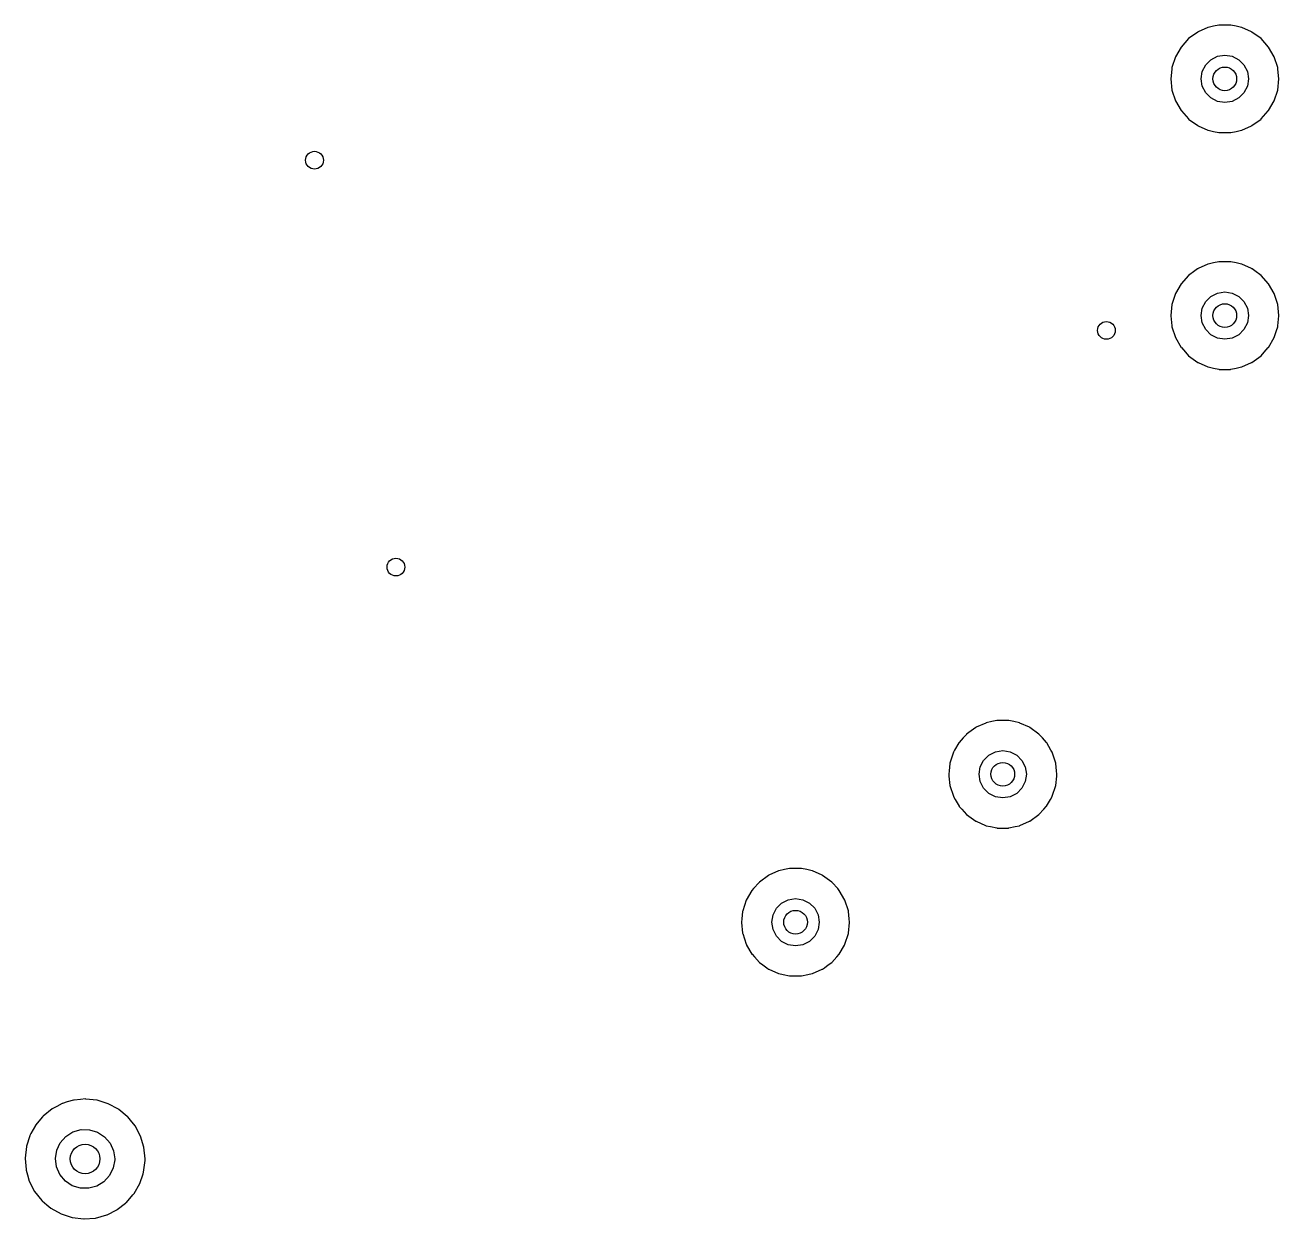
# Model space of a CAD drawing. Extents: x 1.82 to 8.48, y -4.98 to -0.82.
# Drawn here: x 3.661 to 4.495, y -2.815 to -2.021 of the extents above; entities that cross this region are included whole.
import ezdxf

# ---------------------------------------------------------------- set-up
doc = ezdxf.new("R2010")
doc.units = 0
doc.header["$MEASUREMENT"] = 0
doc.layers.add('BLACK', color=7, linetype='CONTINUOUS')

msp = doc.modelspace()

# ---------------------------------------------------------------- linework, layer by layer
at = {"layer": 'BLACK', "linetype": 'CONTINUOUS'}
for p, q in [((4.44068, -2.02594), (4.4346, -2.03036)), ((4.44092, -2.02583), (4.44068, -2.02594)), ((4.44731, -2.02299), (4.44092, -2.02583)), ((4.44092, -2.02583), (4.44092, -2.02583)), ((4.44755, -2.02288), (4.44731, -2.02299)), ((4.44731, -2.02299), (4.44731, -2.02299)), ((4.45122, -2.0221), (4.44755, -2.02288)), ((4.45465, -2.02137), (4.45122, -2.0221)), ((4.4549, -2.02132), (4.45465, -2.02137)), ((4.45465, -2.02137), (4.45465, -2.02137)), ((4.46242, -2.02132), (4.4549, -2.02132)), ((4.46267, -2.02137), (4.46242, -2.02132)), ((4.4661, -2.0221), (4.46267, -2.02137)), ((4.46267, -2.02137), (4.46267, -2.02137)), ((4.46978, -2.02288), (4.4661, -2.0221)), ((4.47001, -2.02299), (4.46978, -2.02288)), ((4.47641, -2.02583), (4.47001, -2.02299)), ((4.47001, -2.02299), (4.47001, -2.02299)), ((4.47664, -2.02594), (4.47641, -2.02583)), ((4.47641, -2.02583), (4.47641, -2.02583)), ((4.48273, -2.03036), (4.47664, -2.02594)), ((4.4346, -2.03036), (4.42957, -2.03595)), ((4.48776, -2.03595), (4.48273, -2.03036)), ((4.42581, -2.04246), (4.42348, -2.04961)), ((4.42957, -2.03595), (4.42581, -2.04246)), ((4.4494, -2.04435), (4.45379, -2.04211)), ((4.45379, -2.04211), (4.45866, -2.04134)), ((4.45866, -2.04134), (4.46353, -2.04211)), ((4.46353, -2.04211), (4.46792, -2.04435)), ((4.49152, -2.04246), (4.48776, -2.03595)), ((4.49384, -2.04961), (4.49152, -2.04246)), ((4.42337, -2.05071), (4.4227, -2.05709)), ((4.42346, -2.04987), (4.42337, -2.05071)), ((4.42348, -2.04961), (4.42346, -2.04987)), ((4.42346, -2.04987), (4.42346, -2.04987)), ((4.44368, -2.05222), (4.44592, -2.04783)), ((4.44592, -2.04783), (4.4494, -2.04435)), ((4.46792, -2.04435), (4.4714, -2.04783)), ((4.4714, -2.04783), (4.47364, -2.05222)), ((4.49387, -2.04987), (4.49384, -2.04961)), ((4.49396, -2.05071), (4.49387, -2.04987)), ((4.49387, -2.04987), (4.49387, -2.04987)), ((4.49463, -2.05709), (4.49396, -2.05071)), ((4.4227, -2.05709), (4.42348, -2.06456)), ((4.44291, -2.05709), (4.44368, -2.05222)), ((4.44368, -2.06195), (4.44291, -2.05709)), ((4.47364, -2.05222), (4.47441, -2.05709)), ((4.47441, -2.05709), (4.47364, -2.06195)), ((4.49384, -2.06456), (4.49463, -2.05709)), ((4.42348, -2.06456), (4.42581, -2.07171)), ((4.44592, -2.06634), (4.44368, -2.06195)), ((4.4494, -2.06983), (4.44592, -2.06634)), ((4.4714, -2.06634), (4.46792, -2.06983)), ((4.47364, -2.06195), (4.4714, -2.06634)), ((4.49152, -2.07171), (4.49384, -2.06456)), ((4.42581, -2.07171), (4.42957, -2.07823)), ((4.45379, -2.07206), (4.4494, -2.06983)), ((4.45866, -2.07283), (4.45379, -2.07206)), ((4.46353, -2.07206), (4.45866, -2.07283)), ((4.46792, -2.06983), (4.46353, -2.07206)), ((4.48776, -2.07823), (4.49152, -2.07171)), ((4.42957, -2.07823), (4.42974, -2.07842)), ((4.42974, -2.07842), (4.42974, -2.07842)), ((4.42974, -2.07842), (4.43442, -2.08362)), ((4.43442, -2.08362), (4.4346, -2.08381)), ((4.4346, -2.08381), (4.44068, -2.08823)), ((4.47664, -2.08823), (4.48273, -2.08381)), ((4.48273, -2.08381), (4.4829, -2.08362)), ((4.4829, -2.08362), (4.48758, -2.07842)), ((4.48758, -2.07842), (4.48776, -2.07823)), ((4.48758, -2.07842), (4.48758, -2.07842)), ((4.44068, -2.08823), (4.44092, -2.08834)), ((4.44092, -2.08834), (4.44092, -2.08834)), ((4.44092, -2.08834), (4.44731, -2.09119)), ((4.44731, -2.09119), (4.44755, -2.09129)), ((4.44755, -2.09129), (4.45122, -2.09207)), ((4.45122, -2.09207), (4.45465, -2.0928)), ((4.46267, -2.0928), (4.4661, -2.09207)), ((4.4661, -2.09207), (4.46978, -2.09129)), ((4.46978, -2.09129), (4.47001, -2.09119)), ((4.47001, -2.09119), (4.47641, -2.08834)), ((4.47641, -2.08834), (4.47664, -2.08823)), ((4.47641, -2.08834), (4.47641, -2.08834)), ((4.45465, -2.0928), (4.45465, -2.0928)), ((4.45465, -2.0928), (4.4549, -2.09285)), ((4.4549, -2.09285), (4.46242, -2.09285)), ((4.46242, -2.09285), (4.46267, -2.0928)), ((4.46267, -2.0928), (4.46267, -2.0928)), ((4.44047, -2.18357), (4.43879, -2.1848)), ((4.44068, -2.18342), (4.44047, -2.18357)), ((4.44047, -2.18357), (4.44047, -2.18357)), ((4.44092, -2.18331), (4.44068, -2.18342)), ((4.44731, -2.18047), (4.44092, -2.18331)), ((4.44092, -2.18331), (4.44092, -2.18331)), ((4.44755, -2.18036), (4.44731, -2.18047)), ((4.44731, -2.18047), (4.44731, -2.18047)), ((4.45122, -2.17958), (4.44755, -2.18036)), ((4.45465, -2.17885), (4.45122, -2.17958)), ((4.4549, -2.1788), (4.45465, -2.17885)), ((4.45465, -2.17885), (4.45465, -2.17885)), ((4.46242, -2.1788), (4.4549, -2.1788)), ((4.46267, -2.17885), (4.46242, -2.1788)), ((4.4661, -2.17958), (4.46267, -2.17885)), ((4.46267, -2.17885), (4.46267, -2.17885)), ((4.46978, -2.18036), (4.4661, -2.17958)), ((4.47001, -2.18047), (4.46978, -2.18036)), ((4.47641, -2.18331), (4.47001, -2.18047)), ((4.47001, -2.18047), (4.47001, -2.18047)), ((4.47664, -2.18342), (4.47641, -2.18331)), ((4.47641, -2.18331), (4.47641, -2.18331)), ((4.47685, -2.18357), (4.47664, -2.18342)), ((4.47854, -2.1848), (4.47685, -2.18357)), ((4.47685, -2.18357), (4.47685, -2.18357)), ((4.4346, -2.18784), (4.42957, -2.19343)), ((4.43879, -2.1848), (4.4346, -2.18784)), ((4.48273, -2.18784), (4.47854, -2.1848)), ((4.48776, -2.19343), (4.48273, -2.18784)), ((4.42581, -2.19994), (4.42348, -2.20709)), ((4.42957, -2.19343), (4.42581, -2.19994)), ((4.4494, -2.20183), (4.45379, -2.19959)), ((4.45379, -2.19959), (4.45866, -2.19882)), ((4.45866, -2.19882), (4.46353, -2.19959)), ((4.46353, -2.19959), (4.46792, -2.20183)), ((4.49152, -2.19994), (4.48776, -2.19343)), ((4.49384, -2.20709), (4.49152, -2.19994)), ((4.42348, -2.20709), (4.4227, -2.21457)), ((4.44368, -2.2097), (4.44592, -2.20531)), ((4.44592, -2.20531), (4.4494, -2.20183)), ((4.46792, -2.20183), (4.4714, -2.20531)), ((4.4714, -2.20531), (4.47364, -2.2097)), ((4.49463, -2.21457), (4.49384, -2.20709)), ((4.4227, -2.21457), (4.42272, -2.21483)), ((4.42272, -2.21483), (4.42342, -2.22148)), ((4.44291, -2.21457), (4.44368, -2.2097)), ((4.44368, -2.21943), (4.44291, -2.21457)), ((4.47364, -2.2097), (4.47441, -2.21457)), ((4.47441, -2.21457), (4.47364, -2.21943)), ((4.4939, -2.22148), (4.4946, -2.21483)), ((4.4946, -2.21483), (4.49463, -2.21457)), ((4.42342, -2.22148), (4.42348, -2.22204)), ((4.42348, -2.22204), (4.42581, -2.2292)), ((4.44592, -2.22382), (4.44368, -2.21943)), ((4.4494, -2.22731), (4.44592, -2.22382)), ((4.4714, -2.22382), (4.46792, -2.22731)), ((4.47364, -2.21943), (4.4714, -2.22382)), ((4.49152, -2.2292), (4.49304, -2.22452)), ((4.49304, -2.22452), (4.49384, -2.22204)), ((4.49384, -2.22204), (4.4939, -2.22148)), ((4.42581, -2.2292), (4.42957, -2.23571)), ((4.45379, -2.22954), (4.4494, -2.22731)), ((4.45866, -2.23031), (4.45379, -2.22954)), ((4.46353, -2.22954), (4.45866, -2.23031)), ((4.46792, -2.22731), (4.46353, -2.22954)), ((4.48776, -2.23571), (4.49152, -2.2292)), ((4.42957, -2.23571), (4.42974, -2.2359)), ((4.42974, -2.2359), (4.42974, -2.2359)), ((4.42974, -2.2359), (4.43244, -2.2389)), ((4.43244, -2.2389), (4.4346, -2.24129)), ((4.4346, -2.24129), (4.44068, -2.24571)), ((4.47664, -2.24571), (4.48273, -2.24129)), ((4.48273, -2.24129), (4.48488, -2.2389)), ((4.48488, -2.2389), (4.48758, -2.2359)), ((4.48758, -2.2359), (4.48776, -2.23571)), ((4.48758, -2.2359), (4.48758, -2.2359)), ((4.44068, -2.24571), (4.44092, -2.24582)), ((4.44092, -2.24582), (4.44092, -2.24582)), ((4.44092, -2.24582), (4.44731, -2.24867)), ((4.44731, -2.24867), (4.44755, -2.24877)), ((4.44755, -2.24877), (4.45122, -2.24955)), ((4.45122, -2.24955), (4.45465, -2.25028)), ((4.45465, -2.25028), (4.45465, -2.25028)), ((4.45465, -2.25028), (4.4549, -2.25033)), ((4.4549, -2.25033), (4.46242, -2.25033)), ((4.46242, -2.25033), (4.46267, -2.25028)), ((4.46267, -2.25028), (4.4661, -2.24955)), ((4.46267, -2.25028), (4.46267, -2.25028)), ((4.4661, -2.24955), (4.46978, -2.24877)), ((4.46978, -2.24877), (4.47001, -2.24867)), ((4.47001, -2.24867), (4.47641, -2.24582)), ((4.47641, -2.24582), (4.47664, -2.24571)), ((4.47641, -2.24582), (4.47641, -2.24582)), ((4.30701, -2.48397), (4.30367, -2.48468)), ((4.30726, -2.48392), (4.30701, -2.48397)), ((4.30701, -2.48397), (4.30701, -2.48397)), ((4.31478, -2.48392), (4.30726, -2.48392)), ((4.31504, -2.48397), (4.31478, -2.48392)), ((4.31838, -2.48468), (4.31504, -2.48397)), ((4.31504, -2.48397), (4.31504, -2.48397)), ((4.29304, -2.48854), (4.28696, -2.49296)), ((4.29328, -2.48843), (4.29304, -2.48854)), ((4.29967, -2.48559), (4.29328, -2.48843)), ((4.29328, -2.48843), (4.29328, -2.48843)), ((4.29991, -2.48548), (4.29967, -2.48559)), ((4.29967, -2.48559), (4.29967, -2.48559)), ((4.30367, -2.48468), (4.29991, -2.48548)), ((4.32214, -2.48548), (4.31838, -2.48468)), ((4.32237, -2.48559), (4.32214, -2.48548)), ((4.32877, -2.48843), (4.32237, -2.48559)), ((4.32237, -2.48559), (4.32237, -2.48559)), ((4.32901, -2.48854), (4.32877, -2.48843)), ((4.32877, -2.48843), (4.32877, -2.48843)), ((4.33509, -2.49296), (4.32901, -2.48854)), ((4.2818, -2.49877), (4.27898, -2.50366)), ((4.28193, -2.49855), (4.2818, -2.49877)), ((4.2847, -2.49546), (4.28193, -2.49855)), ((4.28678, -2.49315), (4.2847, -2.49546)), ((4.28696, -2.49296), (4.28678, -2.49315)), ((4.28678, -2.49315), (4.28678, -2.49315)), ((4.33526, -2.49315), (4.33509, -2.49296)), ((4.33734, -2.49546), (4.33526, -2.49315)), ((4.33526, -2.49315), (4.33526, -2.49315)), ((4.34012, -2.49855), (4.33734, -2.49546)), ((4.34025, -2.49877), (4.34012, -2.49855)), ((4.34307, -2.50366), (4.34025, -2.49877)), ((4.27817, -2.50506), (4.27584, -2.51221)), ((4.27898, -2.50366), (4.27817, -2.50506)), ((4.29828, -2.51043), (4.30177, -2.50694)), ((4.30177, -2.50694), (4.30616, -2.50471)), ((4.30616, -2.50471), (4.31102, -2.50394)), ((4.31102, -2.50394), (4.31589, -2.50471)), ((4.31589, -2.50471), (4.32028, -2.50694)), ((4.32028, -2.50694), (4.32376, -2.51043)), ((4.34388, -2.50506), (4.34307, -2.50366)), ((4.3462, -2.51221), (4.34388, -2.50506)), ((4.27531, -2.51732), (4.27506, -2.51969)), ((4.27582, -2.51247), (4.27531, -2.51732)), ((4.27584, -2.51221), (4.27582, -2.51247)), ((4.27582, -2.51247), (4.27582, -2.51247)), ((4.29528, -2.51969), (4.29605, -2.51482)), ((4.29605, -2.51482), (4.29828, -2.51043)), ((4.32376, -2.51043), (4.326, -2.51482)), ((4.326, -2.51482), (4.32677, -2.51969)), ((4.34623, -2.51247), (4.3462, -2.51221)), ((4.34674, -2.51732), (4.34623, -2.51247)), ((4.34623, -2.51247), (4.34623, -2.51247)), ((4.34699, -2.51969), (4.34674, -2.51732)), ((4.27506, -2.51969), (4.27509, -2.51994)), ((4.27509, -2.51994), (4.2752, -2.52102)), ((4.2752, -2.52102), (4.27584, -2.52716)), ((4.29605, -2.52455), (4.29528, -2.51969)), ((4.29828, -2.52894), (4.29605, -2.52455)), ((4.326, -2.52455), (4.32376, -2.52894)), ((4.32677, -2.51969), (4.326, -2.52455)), ((4.3462, -2.52716), (4.34685, -2.52102)), ((4.34685, -2.52102), (4.34696, -2.51994)), ((4.34696, -2.51994), (4.34699, -2.51969)), ((4.27584, -2.52716), (4.27817, -2.53431)), ((4.27817, -2.53431), (4.2783, -2.53454)), ((4.2783, -2.53454), (4.2783, -2.53454)), ((4.2783, -2.53454), (4.27936, -2.53638)), ((4.30177, -2.53243), (4.29828, -2.52894)), ((4.30616, -2.53466), (4.30177, -2.53243)), ((4.32028, -2.53243), (4.31589, -2.53466)), ((4.32376, -2.52894), (4.32028, -2.53243)), ((4.34269, -2.53638), (4.34375, -2.53454)), ((4.34375, -2.53454), (4.34388, -2.53431)), ((4.34375, -2.53454), (4.34375, -2.53454)), ((4.34388, -2.53431), (4.3462, -2.52716)), ((4.27936, -2.53638), (4.28193, -2.54082)), ((4.28193, -2.54082), (4.2821, -2.54102)), ((4.2821, -2.54102), (4.2821, -2.54102)), ((4.2821, -2.54102), (4.28379, -2.54289)), ((4.28379, -2.54289), (4.28696, -2.54641)), ((4.31102, -2.53543), (4.30616, -2.53466)), ((4.31589, -2.53466), (4.31102, -2.53543)), ((4.33509, -2.54641), (4.33826, -2.54289)), ((4.33826, -2.54289), (4.33995, -2.54102)), ((4.33995, -2.54102), (4.34012, -2.54082)), ((4.33995, -2.54102), (4.33995, -2.54102)), ((4.34012, -2.54082), (4.34269, -2.53638)), ((4.28696, -2.54641), (4.29304, -2.55083)), ((4.29304, -2.55083), (4.29328, -2.55094)), ((4.29328, -2.55094), (4.29328, -2.55094)), ((4.29328, -2.55094), (4.2996, -2.55375)), ((4.32245, -2.55375), (4.32877, -2.55094)), ((4.32877, -2.55094), (4.32901, -2.55083)), ((4.32877, -2.55094), (4.32877, -2.55094)), ((4.32901, -2.55083), (4.33509, -2.54641)), ((4.2996, -2.55375), (4.29991, -2.55389)), ((4.29991, -2.55389), (4.30286, -2.55452)), ((4.30286, -2.55452), (4.30701, -2.5554)), ((4.30701, -2.5554), (4.30701, -2.5554)), ((4.30701, -2.5554), (4.30726, -2.55545)), ((4.30726, -2.55545), (4.31478, -2.55545)), ((4.31478, -2.55545), (4.31504, -2.5554)), ((4.31504, -2.5554), (4.31919, -2.55452)), ((4.31504, -2.5554), (4.31504, -2.5554)), ((4.31919, -2.55452), (4.32214, -2.55389)), ((4.32214, -2.55389), (4.32245, -2.55375)), ((4.16188, -2.58401), (4.15548, -2.58686)), ((4.16211, -2.58391), (4.16188, -2.58401)), ((4.16188, -2.58401), (4.16188, -2.58401)), ((4.16579, -2.58312), (4.16211, -2.58391)), ((4.16921, -2.5824), (4.16579, -2.58312)), ((4.16922, -2.5824), (4.16921, -2.5824)), ((4.16947, -2.58234), (4.16922, -2.5824)), ((4.17699, -2.58234), (4.16947, -2.58234)), ((4.17724, -2.5824), (4.17699, -2.58234)), ((4.18066, -2.58312), (4.17724, -2.5824)), ((4.17724, -2.5824), (4.17724, -2.5824)), ((4.18434, -2.58391), (4.18066, -2.58312)), ((4.18458, -2.58401), (4.18434, -2.58391)), ((4.19097, -2.58686), (4.18458, -2.58401)), ((4.18458, -2.58401), (4.18458, -2.58401)), ((4.14899, -2.59158), (4.14521, -2.59578)), ((4.14916, -2.59138), (4.14899, -2.59158)), ((4.14899, -2.59158), (4.14899, -2.59158)), ((4.15525, -2.58696), (4.14916, -2.59138)), ((4.15548, -2.58686), (4.15525, -2.58696)), ((4.15548, -2.58686), (4.15548, -2.58686)), ((4.19121, -2.58696), (4.19097, -2.58686)), ((4.19097, -2.58686), (4.19097, -2.58686)), ((4.19729, -2.59138), (4.19121, -2.58696)), ((4.19747, -2.59158), (4.19729, -2.59138)), ((4.20125, -2.59578), (4.19747, -2.59158)), ((4.19747, -2.59158), (4.19747, -2.59158)), ((4.14413, -2.59697), (4.14037, -2.60348)), ((4.14521, -2.59578), (4.14413, -2.59697)), ((4.20232, -2.59697), (4.20125, -2.59578)), ((4.20608, -2.60348), (4.20232, -2.59697)), ((4.14037, -2.60348), (4.13805, -2.61063)), ((4.15825, -2.61324), (4.16049, -2.60885)), ((4.16049, -2.60885), (4.16397, -2.60537)), ((4.16397, -2.60537), (4.16836, -2.60313)), ((4.16836, -2.60313), (4.17323, -2.60236)), ((4.17323, -2.60236), (4.17809, -2.60313)), ((4.17809, -2.60313), (4.18248, -2.60537)), ((4.18248, -2.60537), (4.18597, -2.60885)), ((4.18597, -2.60885), (4.18821, -2.61324)), ((4.20841, -2.61063), (4.20608, -2.60348)), ((4.13751, -2.61575), (4.13726, -2.61811)), ((4.13802, -2.61089), (4.13751, -2.61575)), ((4.13805, -2.61063), (4.13802, -2.61089)), ((4.13802, -2.61089), (4.13802, -2.61089)), ((4.15748, -2.61811), (4.15825, -2.61324)), ((4.18821, -2.61324), (4.18898, -2.61811)), ((4.20843, -2.61089), (4.20841, -2.61063)), ((4.20894, -2.61575), (4.20843, -2.61089)), ((4.20843, -2.61089), (4.20843, -2.61089)), ((4.20919, -2.61811), (4.20894, -2.61575)), ((4.13726, -2.61811), (4.13729, -2.61837)), ((4.13729, -2.61837), (4.13802, -2.62531)), ((4.13802, -2.62531), (4.13805, -2.62559)), ((4.13805, -2.62559), (4.14037, -2.63274)), ((4.15825, -2.62298), (4.15748, -2.61811)), ((4.16049, -2.62737), (4.15825, -2.62298)), ((4.18821, -2.62298), (4.18597, -2.62737)), ((4.18898, -2.61811), (4.18821, -2.62298)), ((4.20608, -2.63274), (4.20841, -2.62559)), ((4.20841, -2.62559), (4.20844, -2.62531)), ((4.20844, -2.62531), (4.20917, -2.61837)), ((4.20917, -2.61837), (4.20919, -2.61811)), ((4.14037, -2.63274), (4.1405, -2.63296)), ((4.1405, -2.63296), (4.1405, -2.63296)), ((4.1405, -2.63296), (4.14067, -2.63326)), ((4.14067, -2.63326), (4.14413, -2.63925)), ((4.16397, -2.63085), (4.16049, -2.62737)), ((4.16836, -2.63309), (4.16397, -2.63085)), ((4.17323, -2.63386), (4.16836, -2.63309)), ((4.17809, -2.63309), (4.17323, -2.63386)), ((4.18248, -2.63085), (4.17809, -2.63309)), ((4.18597, -2.62737), (4.18248, -2.63085)), ((4.20232, -2.63925), (4.20578, -2.63326)), ((4.20578, -2.63326), (4.20595, -2.63296)), ((4.20595, -2.63296), (4.20608, -2.63274)), ((4.20595, -2.63296), (4.20595, -2.63296)), ((4.14413, -2.63925), (4.14431, -2.63944)), ((4.14431, -2.63944), (4.14431, -2.63944)), ((4.14431, -2.63944), (4.14584, -2.64115)), ((4.14584, -2.64115), (4.14916, -2.64484)), ((4.19729, -2.64484), (4.20062, -2.64115)), ((4.20062, -2.64115), (4.20215, -2.63944)), ((4.20215, -2.63944), (4.20232, -2.63925)), ((4.20215, -2.63944), (4.20215, -2.63944)), ((4.14916, -2.64484), (4.1515, -2.64653)), ((4.1515, -2.64653), (4.15401, -2.64836)), ((4.15401, -2.64836), (4.15525, -2.64926)), ((4.15525, -2.64926), (4.15548, -2.64936)), ((4.15548, -2.64936), (4.15548, -2.64936)), ((4.15548, -2.64936), (4.16188, -2.65221)), ((4.18458, -2.65221), (4.19097, -2.64936)), ((4.19097, -2.64936), (4.19121, -2.64926)), ((4.19097, -2.64936), (4.19097, -2.64936)), ((4.19121, -2.64926), (4.19245, -2.64836)), ((4.19245, -2.64836), (4.19496, -2.64653)), ((4.19496, -2.64653), (4.19729, -2.64484)), ((4.16188, -2.65221), (4.16211, -2.65231)), ((4.16211, -2.65231), (4.16501, -2.65293)), ((4.16501, -2.65293), (4.16921, -2.65382)), ((4.16921, -2.65382), (4.16922, -2.65382)), ((4.16922, -2.65382), (4.16947, -2.65388)), ((4.16947, -2.65388), (4.17699, -2.65388)), ((4.17699, -2.65388), (4.17724, -2.65382)), ((4.17724, -2.65382), (4.18145, -2.65293)), ((4.17724, -2.65382), (4.17724, -2.65382)), ((4.18145, -2.65293), (4.18434, -2.65231)), ((4.18434, -2.65231), (4.18458, -2.65221)), ((3.67894, -2.74221), (3.67287, -2.74709)), ((3.68205, -2.74058), (3.67894, -2.74221)), ((3.68563, -2.73871), (3.68205, -2.74058)), ((3.68584, -2.7386), (3.68563, -2.73871)), ((3.68563, -2.73871), (3.68563, -2.73871)), ((3.68894, -2.73769), (3.68584, -2.7386)), ((3.69308, -2.73647), (3.68894, -2.73769)), ((3.69331, -2.7364), (3.69308, -2.73647)), ((3.69308, -2.73647), (3.69308, -2.73647)), ((3.69355, -2.73638), (3.69331, -2.7364)), ((3.69782, -2.73599), (3.69355, -2.73638)), ((3.69355, -2.73638), (3.69355, -2.73638)), ((3.70107, -2.73569), (3.69782, -2.73599)), ((3.70131, -2.73572), (3.70107, -2.73569)), ((3.70857, -2.73648), (3.70131, -2.73572)), ((3.70131, -2.73572), (3.70131, -2.73572)), ((3.70881, -2.73651), (3.70857, -2.73648)), ((3.70857, -2.73648), (3.70857, -2.73648)), ((3.71625, -2.73881), (3.70881, -2.73651)), ((3.7231, -2.74251), (3.71625, -2.73881)), ((3.72328, -2.74267), (3.7231, -2.74251)), ((3.72882, -2.74725), (3.72328, -2.74267)), ((3.72328, -2.74267), (3.72328, -2.74267)), ((3.67254, -2.74748), (3.66787, -2.75305)), ((3.67272, -2.74727), (3.67254, -2.74748)), ((3.67287, -2.74709), (3.67272, -2.74727)), ((3.7291, -2.74748), (3.72882, -2.74725)), ((3.72925, -2.74767), (3.7291, -2.74748)), ((3.73088, -2.74967), (3.72925, -2.74767)), ((3.72925, -2.74767), (3.72925, -2.74767)), ((3.73402, -2.75351), (3.73088, -2.74967)), ((3.66476, -2.75871), (3.66412, -2.75987)), ((3.66775, -2.75326), (3.66476, -2.75871)), ((3.66787, -2.75305), (3.66775, -2.75326)), ((3.66775, -2.75326), (3.66775, -2.75326)), ((3.68803, -2.7606), (3.69275, -2.75762)), ((3.69275, -2.75762), (3.69812, -2.75609)), ((3.69812, -2.75609), (3.7037, -2.75612)), ((3.7037, -2.75612), (3.70904, -2.75772)), ((3.70904, -2.75772), (3.71373, -2.76076)), ((3.73767, -2.76039), (3.73402, -2.75351)), ((3.66176, -2.7673), (3.66089, -2.77503)), ((3.66185, -2.76702), (3.66176, -2.7673)), ((3.66404, -2.7601), (3.66185, -2.76702)), ((3.66412, -2.75987), (3.66404, -2.7601)), ((3.66404, -2.7601), (3.66404, -2.7601)), ((3.68196, -2.76984), (3.68433, -2.76478)), ((3.68433, -2.76478), (3.68803, -2.7606)), ((3.71373, -2.76076), (3.71737, -2.76498)), ((3.71737, -2.76498), (3.71968, -2.77007)), ((3.73992, -2.76784), (3.73767, -2.76039)), ((3.74068, -2.77559), (3.73992, -2.76784)), ((3.66089, -2.77503), (3.66091, -2.77528)), ((3.66091, -2.77528), (3.66152, -2.78252)), ((3.6811, -2.77535), (3.68196, -2.76984)), ((3.68183, -2.78088), (3.6811, -2.77535)), ((3.72047, -2.77607), (3.71954, -2.78158)), ((3.71968, -2.77007), (3.72047, -2.77559)), ((3.72047, -2.77559), (3.72047, -2.77607)), ((3.74067, -2.7767), (3.74068, -2.77559)), ((3.66152, -2.78252), (3.66155, -2.78279)), ((3.66155, -2.78279), (3.66161, -2.78303)), ((3.66161, -2.78303), (3.66251, -2.78615)), ((3.68408, -2.78599), (3.68183, -2.78088)), ((3.71954, -2.78158), (3.71711, -2.7866)), ((3.73936, -2.78543), (3.73969, -2.78443)), ((3.73969, -2.78443), (3.74067, -2.7767)), ((3.66251, -2.78615), (3.66369, -2.79028)), ((3.66369, -2.79028), (3.66725, -2.7972)), ((3.68767, -2.79027), (3.68408, -2.78599)), ((3.69231, -2.79336), (3.68767, -2.79027)), ((3.71336, -2.79074), (3.70861, -2.79366)), ((3.71711, -2.7866), (3.71336, -2.79074)), ((3.73339, -2.79859), (3.73724, -2.79182)), ((3.73724, -2.79182), (3.73936, -2.78543)), ((3.66725, -2.7972), (3.67209, -2.80331)), ((3.69764, -2.79502), (3.69231, -2.79336)), ((3.70322, -2.79512), (3.69764, -2.79502)), ((3.70861, -2.79366), (3.70322, -2.79512)), ((3.7283, -2.80448), (3.73264, -2.79946)), ((3.73264, -2.79946), (3.73323, -2.79877)), ((3.73323, -2.79877), (3.73339, -2.79859)), ((3.73323, -2.79877), (3.73323, -2.79877)), ((3.67209, -2.80331), (3.67227, -2.80346)), ((3.67227, -2.80346), (3.67227, -2.80346)), ((3.67227, -2.80346), (3.67532, -2.80606)), ((3.67532, -2.80606), (3.67802, -2.80835)), ((3.67802, -2.80835), (3.68481, -2.81215)), ((3.71543, -2.81268), (3.72195, -2.80939)), ((3.72195, -2.80939), (3.72217, -2.80928)), ((3.72195, -2.80939), (3.72195, -2.80939)), ((3.72217, -2.80928), (3.7276, -2.80503)), ((3.7276, -2.80503), (3.72811, -2.80463)), ((3.72811, -2.80463), (3.7283, -2.80448)), ((3.68481, -2.81215), (3.69222, -2.81456)), ((3.69222, -2.81456), (3.69995, -2.81548)), ((3.69995, -2.81548), (3.70019, -2.81546)), ((3.70019, -2.81546), (3.70747, -2.8149)), ((3.70019, -2.81546), (3.70019, -2.81546)), ((3.70747, -2.8149), (3.70772, -2.81488)), ((3.70747, -2.8149), (3.70747, -2.8149)), ((3.70772, -2.81488), (3.71522, -2.81279)), ((3.71522, -2.81279), (3.71543, -2.81268)), ((3.71543, -2.81268), (3.71543, -2.81268))]:
    msp.add_line(p, q, dxfattribs=at)
at = {"layer": 'BLACK'}
for centre, radius in [((4.45866, -2.05709), 0.00787), ((3.85335, -2.11122), 0.00591), ((4.45866, -2.21457), 0.00787), ((4.37992, -2.22441), 0.00591), ((3.90748, -2.38189), 0.00591), ((4.31102, -2.51969), 0.00787), ((4.17323, -2.61811), 0.00787), ((3.70079, -2.77559), 0.00984)]:
    msp.add_circle(centre, radius, dxfattribs=at)

doc.saveas('drawing.dxf')
